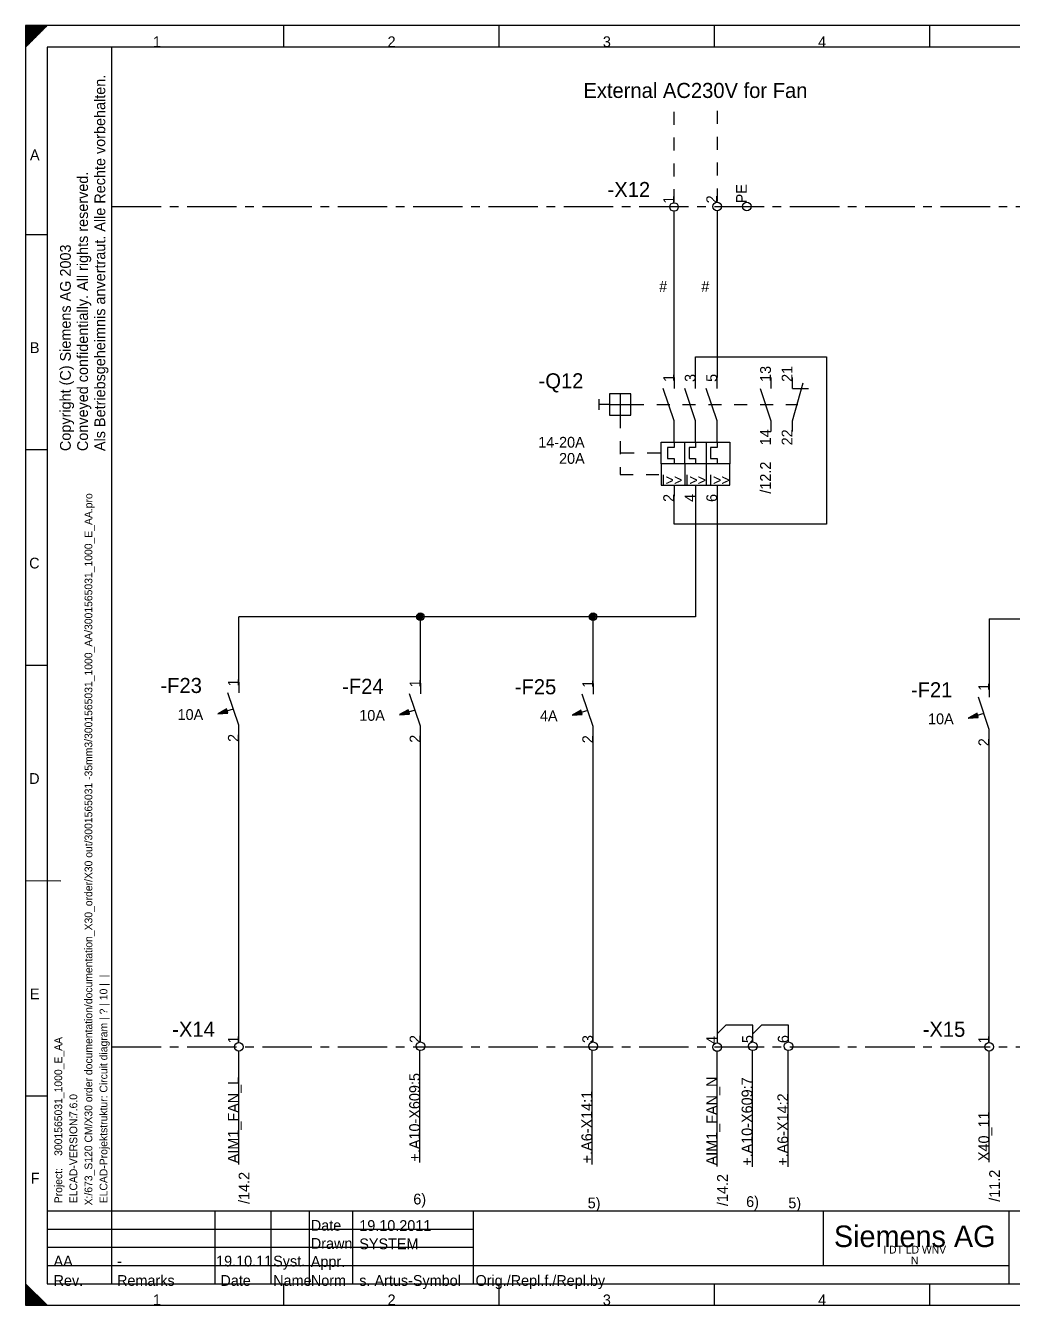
# Model space of a CAD drawing. Extents: x 0 to 420, y 0 to 297.
# Drawn here: x 0 to 229.4, y 0 to 297 of the extents above; entities that cross this region are included whole.
import ezdxf
from ezdxf.enums import TextEntityAlignment as Align

# ---------------------------------------------------------------- set-up
doc = ezdxf.new("R2010")
doc.units = 0
doc.header["$MEASUREMENT"] = 0
for name, pattern in [('LTY1', [0]), ('LTY4', [6, 3, -3]), ('LTY6', [17.5, 11.5, -2, 2, -2])]:
    doc.linetypes.add(name, pattern=pattern)
for name, color, linetype in [('GRAFIK', 7, 'LTY1'), ('PEN1', 7, 'LTY1'), ('PEN2', 7, 'LTY1'), ('PEN3', 7, 'LTY1'), ('PEN4', 7, 'LTY1'), ('PEN5', 7, 'LTY1'), ('PEN6', 7, 'LTY1'), ('SF', 7, 'LTY1'), ('SYMBOL', 7, 'LTY1')]:
    doc.layers.add(name, color=color, linetype=linetype)
doc.styles.add('NORMSCHRIFT', font='normwin')

# ---------------------------------------------------------------- blocks, each defined once
blk = doc.blocks.new('CD_FORM_AUD3')
at = {"layer": 'PEN1', "linetype": 'LTY1'}
for p, q in [((0, 297), (0, 0)), ((420, 297), (0, 297)), ((0, 297), (0, 292)), ((0, 292), (5, 297)), ((5, 297), (0, 297)), ((0, 297), (5, 297)), ((0, 296.95), (4.95, 296.95)), ((0, 296.9), (4.9, 296.9)), ((0, 296.85), (4.85, 296.85)), ((0, 296.8), (4.8, 296.8)), ((0, 296.75), (4.75, 296.75)), ((0, 296.7), (4.7, 296.7)), ((0, 296.65), (4.65, 296.65)), ((0, 296.6), (4.6, 296.6)), ((0, 296.55), (4.55, 296.55)), ((0, 296.5), (4.5, 296.5)), ((0, 296.45), (4.45, 296.45)), ((0, 296.4), (4.4, 296.4)), ((0, 296.35), (4.35, 296.35)), ((0, 296.3), (4.3, 296.3)), ((0, 296.25), (4.25, 296.25)), ((0, 296.2), (4.2, 296.2)), ((0, 296.15), (4.15, 296.15)), ((0, 296.1), (4.1, 296.1)), ((0, 296.05), (4.05, 296.05)), ((0, 296), (4, 296)), ((0, 295.95), (3.95, 295.95)), ((0, 295.9), (3.9, 295.9)), ((0, 295.85), (3.85, 295.85)), ((0, 295.8), (3.8, 295.8)), ((0, 295.75), (3.75, 295.75)), ((0, 295.7), (3.7, 295.7)), ((0, 295.65), (3.65, 295.65)), ((0, 295.6), (3.6, 295.6)), ((0, 295.55), (3.55, 295.55)), ((0, 295.5), (3.5, 295.5)), ((0, 295.45), (3.45, 295.45)), ((0, 295.4), (3.4, 295.4)), ((0, 295.35), (3.35, 295.35)), ((0, 295.3), (3.3, 295.3)), ((0, 295.25), (3.25, 295.25)), ((0, 295.2), (3.2, 295.2)), ((0, 295.15), (3.15, 295.15)), ((0, 295.1), (3.1, 295.1)), ((0, 295.05), (3.05, 295.05)), ((0, 295), (3, 295)), ((0, 294.95), (2.95, 294.95)), ((0, 294.9), (2.9, 294.9)), ((0, 294.85), (2.85, 294.85)), ((0, 294.8), (2.8, 294.8)), ((0, 294.75), (2.75, 294.75)), ((0, 294.7), (2.7, 294.7)), ((0, 294.65), (2.65, 294.65)), ((0, 294.6), (2.6, 294.6)), ((0, 294.55), (2.55, 294.55)), ((0, 294.5), (2.5, 294.5)), ((0, 294.45), (2.45, 294.45)), ((0, 294.4), (2.4, 294.4)), ((0, 294.35), (2.35, 294.35)), ((0, 294.3), (2.3, 294.3)), ((0, 294.25), (2.25, 294.25)), ((0, 294.2), (2.2, 294.2)), ((0, 294.15), (2.15, 294.15)), ((0, 294.1), (2.1, 294.1)), ((0, 294.05), (2.05, 294.05)), ((0, 294), (2, 294)), ((0, 293.95), (1.95, 293.95)), ((0, 293.9), (1.9, 293.9)), ((0, 293.85), (1.85, 293.85)), ((0, 293.8), (1.8, 293.8)), ((0, 293.75), (1.75, 293.75)), ((0, 293.7), (1.7, 293.7)), ((0, 293.65), (1.65, 293.65)), ((0, 293.6), (1.6, 293.6)), ((0, 293.55), (1.55, 293.55)), ((0, 293.5), (1.5, 293.5)), ((0, 293.45), (1.45, 293.45)), ((0, 293.4), (1.4, 293.4)), ((0, 293.35), (1.35, 293.35)), ((0, 293.3), (1.3, 293.3)), ((0, 293.25), (1.25, 293.25)), ((0, 293.2), (1.2, 293.2)), ((0, 293.15), (1.15, 293.15)), ((0, 293.1), (1.1, 293.1)), ((0, 293.05), (1.05, 293.05)), ((0, 293), (1, 293)), ((0, 292.95), (0.95, 292.95)), ((0, 292.9), (0.9, 292.9)), ((0, 292.85), (0.85, 292.85)), ((0, 292.8), (0.8, 292.8)), ((0, 292.75), (0.75, 292.75)), ((0, 292.7), (0.7, 292.7)), ((0, 292.65), (0.65, 292.65)), ((0, 292.6), (0.6, 292.6)), ((0, 292.55), (0.55, 292.55)), ((0, 292.5), (0.5, 292.5)), ((0, 292.45), (0.45, 292.45)), ((0, 292.4), (0.4, 292.4)), ((0, 292.35), (0.35, 292.35)), ((0, 292.3), (0.3, 292.3)), ((0, 292.25), (0.25, 292.25)), ((0, 292.2), (0.2, 292.2)), ((0, 292.15), (0.15, 292.15)), ((0, 292.1), (0.1, 292.1)), ((0, 292.05), (0.05, 292.05)), ((5, 0), (0, 5)), ((0, 5), (0, 0)), ((0, 4.95), (0.05, 4.95)), ((0, 4.9), (0.1, 4.9)), ((0, 4.85), (0.15, 4.85)), ((0, 4.8), (0.2, 4.8)), ((0, 4.75), (0.25, 4.75)), ((0, 4.7), (0.3, 4.7)), ((0, 4.65), (0.35, 4.65)), ((0, 4.6), (0.4, 4.6)), ((0, 4.55), (0.45, 4.55)), ((0, 4.5), (0.5, 4.5)), ((0, 4.45), (0.55, 4.45)), ((0, 4.4), (0.6, 4.4)), ((0, 4.35), (0.65, 4.35)), ((0, 4.3), (0.7, 4.3)), ((0, 4.25), (0.75, 4.25)), ((0, 4.2), (0.8, 4.2)), ((0, 4.15), (0.85, 4.15)), ((0, 4.1), (0.9, 4.1)), ((0, 4.05), (0.95, 4.05)), ((0, 4), (1, 4)), ((0, 3.95), (1.05, 3.95)), ((0, 3.9), (1.1, 3.9)), ((0, 3.85), (1.15, 3.85)), ((0, 3.8), (1.2, 3.8)), ((0, 3.75), (1.25, 3.75)), ((0, 3.7), (1.3, 3.7)), ((0, 3.65), (1.35, 3.65)), ((0, 3.6), (1.4, 3.6)), ((0, 3.55), (1.45, 3.55)), ((0, 3.5), (1.5, 3.5)), ((0, 3.45), (1.55, 3.45)), ((0, 3.4), (1.6, 3.4)), ((0, 3.35), (1.65, 3.35)), ((0, 3.3), (1.7, 3.3)), ((0, 3.25), (1.75, 3.25)), ((0, 3.2), (1.8, 3.2)), ((0, 3.15), (1.85, 3.15)), ((0, 3.1), (1.9, 3.1)), ((0, 3.05), (1.95, 3.05)), ((0, 3), (2, 3)), ((0, 2.95), (2.05, 2.95)), ((0, 2.9), (2.1, 2.9)), ((0, 2.85), (2.15, 2.85)), ((0, 2.8), (2.2, 2.8)), ((0, 2.75), (2.25, 2.75)), ((0, 2.7), (2.3, 2.7)), ((0, 2.65), (2.35, 2.65)), ((0, 2.6), (2.4, 2.6)), ((0, 2.55), (2.45, 2.55)), ((0, 2.5), (2.5, 2.5)), ((0, 2.45), (2.55, 2.45)), ((0, 2.4), (2.6, 2.4)), ((0, 2.35), (2.65, 2.35)), ((0, 2.3), (2.7, 2.3)), ((0, 2.25), (2.75, 2.25)), ((0, 2.2), (2.8, 2.2)), ((0, 2.15), (2.85, 2.15)), ((0, 2.1), (2.9, 2.1)), ((0, 2.05), (2.95, 2.05)), ((0, 2), (3, 2)), ((0, 1.95), (3.05, 1.95)), ((0, 1.9), (3.1, 1.9)), ((0, 1.85), (3.15, 1.85)), ((0, 1.8), (3.2, 1.8)), ((0, 1.75), (3.25, 1.75)), ((0, 1.7), (3.3, 1.7)), ((0, 1.65), (3.35, 1.65)), ((0, 1.6), (3.4, 1.6)), ((0, 1.55), (3.45, 1.55)), ((0, 1.5), (3.5, 1.5)), ((0, 1.45), (3.55, 1.45)), ((0, 1.4), (3.6, 1.4)), ((0, 1.35), (3.65, 1.35)), ((0, 1.3), (3.7, 1.3)), ((0, 1.25), (3.75, 1.25)), ((0, 1.2), (3.8, 1.2)), ((0, 1.15), (3.85, 1.15)), ((0, 1.1), (3.9, 1.1)), ((0, 1.05), (3.95, 1.05)), ((0, 1), (4, 1)), ((0, 0.95), (4.05, 0.95)), ((0, 0.9), (4.1, 0.9)), ((0, 0.85), (4.15, 0.85)), ((0, 0.8), (4.2, 0.8)), ((0, 0.75), (4.25, 0.75)), ((0, 0.7), (4.3, 0.7)), ((0, 0.65), (4.35, 0.65)), ((0, 0.6), (4.4, 0.6)), ((0, 0.55), (4.45, 0.55)), ((0, 0.5), (4.5, 0.5)), ((0, 0.45), (4.55, 0.45)), ((0, 0.4), (4.6, 0.4)), ((0, 0.35), (4.65, 0.35)), ((0, 0.3), (4.7, 0.3)), ((0, 0.25), (4.75, 0.25)), ((0, 0.2), (4.8, 0.2)), ((0, 0.15), (4.85, 0.15)), ((0, 0.1), (4.9, 0.1)), ((0, 0.05), (4.95, 0.05)), ((0, 0), (420, 0)), ((0, 0), (5, 0))]:
    blk.add_line(p, q, dxfattribs=at)
at = {"layer": 'PEN5', "linetype": 'LTY1'}
for p, q in [((415, 292), (5, 292)), ((5, 292), (5, 5)), ((20, 21.9), (20, 292)), ((5, 21.9), (415, 21.9)), ((5, 5), (415, 5))]:
    blk.add_line(p, q, dxfattribs=at)
at = {"layer": 'PEN6', "linetype": 'LTY1'}
for p, q in [((60, 292), (60, 297)), ((110, 292), (110, 297)), ((160, 292), (160, 297)), ((210, 292), (210, 297)), ((5, 248.4), (0, 248.4)), ((5, 198.5), (0, 198.5)), ((5, 148.5), (0, 148.5)), ((8.2, 98.4), (0, 98.5)), ((5, 48.5), (0, 48.5)), ((20, 5), (20, 21.9)), ((44, 5), (44, 21.9)), ((57, 5), (57, 21.9)), ((65.9, 21.9), (65.9, 5)), ((76, 5), (76, 21.9)), ((103.95, 21.9), (103.95, 5)), ((185.2, 21.9), (185.2, 9.25)), ((228.35, 21.9), (228.35, 5)), ((5, 17.68), (103.92, 17.68)), ((5, 13.45), (103.92, 13.45)), ((5, 9.2), (228.35, 9.2)), ((60, 0), (60, 5)), ((110, 0), (110, 5)), ((160, 0), (160, 5)), ((210, 0), (210, 5))]:
    blk.add_line(p, q, dxfattribs=at)
at = {"layer": 'PEN2', "style": 'NORMSCHRIFT'}
for s, p in [('1', (30.5, 292)), ('2', (85, 292)), ('3', (135, 292)), ('4', (185, 292)), ('1', (30.5, 0)), ('2', (85, 0)), ('3', (135, 0)), ('4', (185, 0))]:
    blk.add_text(s, height=2.5, dxfattribs=at).set_placement(p, align=Align.CENTER)
for s, p in [('Als Betriebsgeheimnis anvertraut. Alle Rechte vorbehalten.', (18.5, 198.25)), ('Conveyed confidentially. All rights reserved.', (14.5, 198.25))]:
    blk.add_text(s, height=2.5, rotation=90, dxfattribs=at).set_placement(p)
for s, p in [('A', (3.25, 265.75)), ('B', (3.25, 221)), ('C', (3.25, 171)), ('D', (3.25, 121)), ('E', (3.25, 71)), ('F', (3.25, 28.25))]:
    blk.add_text(s, height=2.5, dxfattribs=at).set_placement(p, align=Align.RIGHT)
for s, p in [('Date', (66.25, 17.3)), ('Drawn', (66.25, 13.1)), ('Appr.', (66.25, 8.9)), ('Rev.', (6.5, 4.5)), ('Remarks', (21.25, 4.5)), ('Date', (45.25, 4.5)), ('Name', (57.5, 4.5)), ('Norm', (66.25, 4.5))]:
    blk.add_text(s, height=2.5, dxfattribs=at).set_placement(p)
at = {"layer": 'PEN2', "style": 'NORMSCHRIFT', "flags": 8}
blk.add_attdef('CODE_178', (10.5, 198.25), '', height=2.5, rotation=90, dxfattribs=at)
for tag, p in [('CODE_520', (6.5, 17.25)), ('CODE_521', (21.25, 17.25)), ('CODE_522', (44.25, 17.25)), ('CODE_523', (57.5, 17.25)), ('CODE_170', (77.5, 17.25)), ('CODE_67', (106.75, 17.25)), ('CODE_66', (231.25, 17.25)), ('CODE_505', (299.25, 17.2)), ('CODE_1003', (370, 17.25)), ('CODE_1003', (398.15, 17.2)), ('CODE_524', (6.5, 13)), ('CODE_525', (21.25, 13)), ('CODE_526', (44.25, 13)), ('CODE_527', (57.5, 13)), ('CODE_171', (77.5, 13)), ('CODE_175', (106.75, 13)), ('CODE_65', (231.25, 13)), ('CODE_506', (299.25, 13.2)), ('CODE_1003', (369.95, 13)), ('CODE_528', (6.5, 9)), ('CODE_529', (21.25, 9)), ('CODE_530', (44.25, 9)), ('CODE_531', (57.5, 9)), ('CODE_172', (77.5, 9)), ('CODE_176', (106.75, 9)), ('CODE_166', (231.25, 9)), ('CODE_532', (297.75, 8.5)), ('CODE_534', (307.75, 8.5)), ('CODE_536', (321.75, 8.5)), ('CODE_68', (337.25, 6.5)), ('CODE_62', (408.25, 9)), ('CODE_70', (408.25, 9)), ('CODE_173', (77.5, 4.5)), ('CODE_73', (104.5, 4.5)), ('CODE_533', (297.75, 4.5)), ('CODE_535', (307.75, 4.5)), ('CODE_537', (321.75, 4.5))]:
    blk.add_attdef(tag, p, '', height=2.5, dxfattribs=at)
for tag, p in [('CODE_554', (362.8, 17.2)), ('CODE_507', (316, 6.5))]:
    blk.add_attdef(tag, text='', height=2.5, dxfattribs=at).set_placement(p, align=Align.CENTER)
for tag, p in [('CODE_1003', (396.75, 17.2)), ('CODE_1003', (396.75, 13)), ('CODE_512', (294.25, 6.7)), ('CODE_71', (407.75, 4.5))]:
    blk.add_attdef(tag, text='', height=2.5, dxfattribs=at).set_placement(p, align=Align.RIGHT)
at = {"layer": 'PEN4', "style": 'NORMSCHRIFT'}
for s, p in [('ELCAD-VERSION:', (12, 23.68)), ('Project:', (8.5, 23.68))]:
    blk.add_text(s, height=1.8, rotation=90, dxfattribs=at).set_placement(p)
at = {"layer": 'PEN4', "style": 'NORMSCHRIFT', "flags": 8}
for tag, p, height in [('CODE_400', (367.2, 278), 2), ('CODE_401', (367.2, 274.5), 2), ('CODE_402', (367.2, 271), 2), ('CODE_403', (367.2, 267.5), 2), ('CODE_404', (367.2, 264), 2), ('CODE_405', (367.2, 260.5), 2), ('CODE_406', (367.2, 257), 2), ('CODE_407', (367.2, 253.5), 2), ('CODE_408', (367.2, 250), 2), ('CODE_409', (367.2, 246.5), 2), ('CODE_410', (367.2, 243), 2), ('CODE_411', (367.2, 239.5), 2), ('CODE_412', (367.2, 236), 2), ('CODE_413', (367.2, 232.5), 2), ('CODE_414', (367.2, 229), 2), ('CODE_415', (367.2, 225.5), 2), ('CODE_416', (367.2, 222), 2), ('CODE_417', (367.2, 218.5), 2), ('CODE_418', (367.2, 215), 2), ('CODE_419', (367.2, 211.5), 2), ('CODE_420', (367.2, 208), 2), ('CODE_421', (367.2, 204.5), 2), ('CODE_422', (367.2, 201), 2), ('CODE_423', (367.2, 197.5), 2), ('CODE_424', (367.2, 194), 2), ('CODE_425', (367.2, 190.5), 2), ('CODE_426', (367.2, 187), 2), ('CODE_427', (367.2, 183.5), 2), ('CODE_428', (367.2, 180), 2), ('CODE_429', (367.2, 176.5), 2), ('CODE_430', (367.7, 165), 2), ('CODE_431', (367.7, 161.5), 2), ('CODE_432', (367.7, 158), 2), ('CODE_433', (367.7, 154.5), 2), ('CODE_434', (367.7, 151), 2), ('CODE_435', (367.7, 147.5), 2), ('CODE_436', (367.7, 144), 2), ('CODE_437', (367.7, 140.5), 2), ('CODE_438', (367.7, 137), 2), ('CODE_439', (367.7, 133.5), 2), ('CODE_440', (367.7, 130), 2), ('CODE_441', (367.7, 126.5), 2), ('CODE_442', (367.7, 123), 2), ('CODE_443', (367.7, 119.5), 2), ('CODE_444', (367.7, 116), 2), ('CODE_445', (367.7, 112.5), 2), ('CODE_446', (367.7, 109), 2), ('CODE_447', (367.7, 105.5), 2), ('CODE_448', (367.7, 102), 2), ('CODE_449', (367.7, 98.5), 2), ('CODE_450', (367.7, 95), 2), ('CODE_451', (367.7, 91.5), 2), ('CODE_452', (367.7, 88), 2), ('CODE_453', (367.7, 84.5), 2), ('CODE_454', (367.7, 81), 2), ('CODE_455', (367.7, 77.5), 2), ('CODE_456', (367.7, 74), 2), ('CODE_457', (367.7, 70.5), 2), ('CODE_458', (367.7, 67), 2), ('CODE_459', (367.7, 63.5), 2), ('CODE_460', (371.7, 55), 2), ('CODE_461', (371.7, 51.5), 2), ('CODE_462', (371.7, 48), 2), ('CODE_463', (371.7, 44.5), 2), ('CODE_464', (371.7, 41), 2), ('CODE_465', (371.7, 36.5), 2), ('CODE_466', (371.7, 33), 2), ('CODE_467', (371.7, 29.5), 2), ('CODE_468', (371.7, 26), 2), ('CODE_469', (371.7, 22.5), 2), ('CODE_76', (231.18, 5.2), 1.8), ('CODE_180', (262.68, 5.2), 1.8)]:
    blk.add_attdef(tag, p, '', height=height, dxfattribs=at)
for tag, p in [('CODE_189', (12, 43.67)), ('CODE_179', (8.5, 34.67)), ('CODE_2407', (15.5, 23.18)), ('CODE_64', (19, 23.68)), ('CODE_60', (19, 23.68)), ('CODE_63', (19, 23.68)), ('CODE_61', (19, 23.68)), ('CODE_57', (19, 23.68))]:
    blk.add_attdef(tag, p, '', height=1.8, rotation=90, dxfattribs=at)
for tag in ['CODE_190', 'CODE_372', 'CODE_373', 'CODE_39']:
    blk.add_attdef(tag, text='', height=2, dxfattribs=at).set_placement((364.4, 22.5), align=Align.RIGHT)
for tag, p in [('CODE_508', (206.5, 12)), ('CODE_509', (206.5, 9.5))]:
    blk.add_attdef(tag, text='', height=1.8, dxfattribs=at).set_placement(p, align=Align.CENTER)
blk = doc.blocks.new('FB-SIE1')
at = {"layer": 'PEN3', "style": 'NORMSCHRIFT'}
blk.add_text('Siemens AG', height=5, dxfattribs=at).set_placement((0, -5), align=Align.CENTER)
blk = doc.blocks.new('FBAUD-MD')
at = {"layer": 'PEN1', "linetype": 'LTY6'}
for p, q in [((20, 255), (365, 255)), ((20, 60), (365, 60))]:
    blk.add_line(p, q, dxfattribs=at)
blk = doc.blocks.new('CD_X_4')
at = {"layer": 'PEN1', "linetype": 'LTY1'}
blk.add_circle((0, 0), 1, dxfattribs=at)
at = {"layer": 'PEN1', "style": 'NORMSCHRIFT', "flags": 8}
for tag in ['CODE_4', 'CODE_1', 'CODE_2']:
    blk.add_attdef(tag, text='', height=3.5, dxfattribs=at).set_placement((-5.55, 2.3), align=Align.RIGHT)
at = {"layer": 'PEN2', "style": 'NORMSCHRIFT', "flags": 8}
blk.add_attdef('CODE_21', (0, 0.75), '', height=2.5, rotation=90, dxfattribs=at)
blk.add_attdef('CODE_3', text='', height=2.5, dxfattribs=at).set_placement((-5.25, -0.6), align=Align.RIGHT)
blk = doc.blocks.new('CD_X_4_N')
at = {"layer": 'PEN1', "linetype": 'LTY1'}
blk.add_circle((0, 0), 1, dxfattribs=at)
at = {"layer": 'PEN2', "style": 'NORMSCHRIFT', "flags": 8}
blk.add_attdef('CODE_21', (0, 0.75), '', height=2.5, rotation=90, dxfattribs=at)
blk = doc.blocks.new('CD_Q_M3_11')
at = {"layer": 'PEN1', "linetype": 'LTY1'}
for p, q in [((0, 0), (0, -2.5)), ((5, -2.5), (5, 0)), ((10, -2.5), (10, 0)), ((0, -10), (-2.5, -2.5)), ((5, -10), (2.5, -2.5)), ((10, -10), (7.5, -2.5)), ((-17.5, -5), (-17.5, -7.5)), ((-10, -3.75), (-15, -3.75)), ((-15, -3.75), (-15, -8.75)), ((-12.5, -3.75), (-12.5, -8.75)), ((-10, -8.75), (-10, -3.75)), ((-15, -6.25), (-17.5, -6.25)), ((-15, -6.25), (-10, -6.25)), ((-15, -8.75), (-10, -8.75)), ((0, -15), (0, -10)), ((5, -15), (5, -10)), ((10, -15), (10, -10)), ((10, -15), (10, -10)), ((-3, -15), (13, -15)), ((-3, -20), (-3, -15)), ((0, -16.25), (-1.5, -16.25)), ((-1.5, -16.25), (-1.5, -18.75)), ((0, -15), (0, -16.25)), ((2.5, -20), (2.5, -15)), ((5, -16.25), (3.5, -16.25)), ((3.5, -16.25), (3.5, -18.75)), ((5, -15), (5, -16.25)), ((7.5, -15), (7.5, -20)), ((10, -16.25), (8.5, -16.25)), ((8.5, -16.25), (8.5, -18.75)), ((10, -15), (10, -16.25)), ((13, -15), (13, -20)), ((13, -20), (-3, -20)), ((-3, -20), (-3, -25)), ((-1.5, -18.75), (0, -18.75)), ((0, -18.75), (0, -20)), ((2.5, -20), (2.5, -25)), ((3.5, -18.75), (5, -18.75)), ((5, -18.75), (5, -20)), ((7.5, -20), (7.5, -25)), ((8.5, -18.75), (10, -18.75)), ((10, -18.75), (10, -20)), ((13, -25), (13, -20)), ((-3, -25), (13, -25)), ((0, -25), (0, -27.5)), ((5, -25), (5, -27.5)), ((10, -25), (10, -27.5))]:
    blk.add_line(p, q, dxfattribs=at)
at = {"layer": 'PEN1', "linetype": 'LTY4'}
for p, q in [((-12.5, -8.75), (-12.5, -22.5)), ((-3.25, -17.5), (-12.5, -17.5)), ((-12.5, -22.5), (-3.25, -22.5))]:
    blk.add_line(p, q, dxfattribs=at)
at = {"layer": 'PEN1', "style": 'NORMSCHRIFT', "flags": 8}
for tag in ['CODE_4', 'CODE_1', 'CODE_2']:
    blk.add_attdef(tag, text='', height=3.5, dxfattribs=at).set_placement((-21.05, -2.5), align=Align.RIGHT)
at = {"layer": 'PEN2', "style": 'NORMSCHRIFT'}
for p in [(-0.5, -25), (5, -25), (10.5, -25)]:
    blk.add_text('I>>', height=2.5, dxfattribs=at).set_placement(p, align=Align.CENTER)
at = {"layer": 'PEN2', "style": 'NORMSCHRIFT', "flags": 8}
for tag, p in [('CODE_21', (0, -1)), ('CODE_21', (5, -1)), ('CODE_21', (10, -1)), ('CODE_51', (22.5, -1)), ('CODE_51', (27.5, -1))]:
    blk.add_attdef(tag, p, '', height=2.5, rotation=90, dxfattribs=at)
for tag, p in [('CODE_31', (-20.75, -16.25)), ('CODE_3', (-20.75, -20)), ('CODE_40', (-20.75, -25))]:
    blk.add_attdef(tag, text='', height=2.5, dxfattribs=at).set_placement(p, align=Align.RIGHT)
for tag, p in [('CODE_51', (22.5, -12)), ('CODE_51', (27.5, -12)), ('CODE_10', (22.5, -19.5)), ('CODE_10', (27.5, -19.5)), ('CODE_21', (0, -27)), ('CODE_21', (5, -27)), ('CODE_21', (10, -27))]:
    blk.add_attdef(tag, text='', height=2.5, rotation=90, dxfattribs=at).set_placement(p, align=Align.RIGHT)
blk = doc.blocks.new('CD_F_I1')
at = {"layer": 'PEN1', "linetype": 'LTY1'}
for p, q in [((0, 0), (0, -2.5)), ((0, -10), (-2.5, -2.5)), ((-2.825, -6.2), (-4.825, -7.325)), ((-1.25, -6.25), (-4.825, -7.325)), ((-2.675, -6.675), (-4.825, -7.325)), ((-4.825, -7.325), (-2.525, -7.15)), ((-2.7, -6.575), (-4.425, -7.1)), ((-2.65, -6.775), (-4.375, -7.3)), ((-2.725, -6.475), (-4.025, -6.875)), ((-2.625, -6.875), (-3.9, -7.25)), ((-2.75, -6.4), (-3.625, -6.65)), ((-2.575, -6.975), (-3.45, -7.225)), ((-2.8, -6.3), (-3.225, -6.425)), ((-2.55, -7.05), (-2.975, -7.2)), ((-2.525, -7.15), (-2.825, -6.2)), ((0, -12.5), (0, -10))]:
    blk.add_line(p, q, dxfattribs=at)
at = {"layer": 'PEN1', "style": 'NORMSCHRIFT', "flags": 8}
for tag in ['CODE_4', 'CODE_1', 'CODE_2']:
    blk.add_attdef(tag, text='', height=3.5, dxfattribs=at).set_placement((-8.55, -2.5), align=Align.RIGHT)
at = {"layer": 'PEN2', "style": 'NORMSCHRIFT', "flags": 8}
blk.add_attdef('CODE_21', (0, -1), '', height=2.5, rotation=90, dxfattribs=at)
for tag, p in [('CODE_31', (-8.25, -8.75)), ('CODE_3', (-8.25, -12.5)), ('CODE_40', (-8.25, -16.5))]:
    blk.add_attdef(tag, text='', height=2.5, dxfattribs=at).set_placement(p, align=Align.RIGHT)
blk.add_attdef('CODE_21', text='', height=2.5, rotation=90, dxfattribs=at).set_placement((0, -12), align=Align.RIGHT)
blk = doc.blocks.new('CD_POT_W1D')
at = {"layer": 'PEN2', "style": 'NORMSCHRIFT', "flags": 8}
blk.add_attdef('CODE_4', (0, 0.25), '', height=2.5, rotation=90, dxfattribs=at)
blk.add_attdef('CODE_10', text='', height=2.5, rotation=90, dxfattribs=at).set_placement((2.5, -1.75), align=Align.RIGHT)

msp = doc.modelspace()

# ---------------------------------------------------------------- linework, layer by layer
at = {"layer": 'PEN1', "linetype": 'LTY4'}
for p, q in [((150.6, 256), (150.6, 278.9)), ((160.7, 256.2), (160.7, 279.1)), ((140.6, 209.05), (179.35, 209.05))]:
    msp.add_line(p, q, dxfattribs=at)
at = {"layer": 'PEN1', "linetype": 'LTY1'}
for p, q in [((150.6, 215.3), (150.6, 253.9)), ((160.6, 254), (160.6, 215.3)), ((155.6, 215.3), (155.6, 220.1)), ((155.6, 220.1), (186, 220.1)), ((186, 220.1), (186, 181.3)), ((173.1, 215.3), (173.1, 212.8)), ((178.1, 212.8), (178.1, 215.3)), ((178.1, 205.3), (180.6, 214.05)), ((170.6, 212.8), (173.1, 205.3)), ((178.1, 212.8), (181.85, 212.8)), ((173.1, 205.3), (173.1, 202.8)), ((178.1, 202.8), (178.1, 205.3)), ((150.6, 181.3), (150.6, 187.8)), ((155.6, 187.8), (155.6, 159.8)), ((160.6, 187.8), (160.6, 65)), ((186, 181.3), (150.6, 181.3)), ((91.7, 159.8), (49.5, 159.8)), ((49.5, 144.6), (49.5, 159.8)), ((91.7, 144.4), (91.7, 159.8)), ((131.8, 159.8), (91.7, 159.8)), ((155.6, 159.8), (131.8, 159.8)), ((131.8, 144.3), (131.8, 159.8)), ((223.8, 159.3), (223.8, 143.6)), ((223.8, 159.3), (264.9, 159.3)), ((46.65, 138.375), (44.65, 137.25)), ((48.25, 138.35), (44.65, 137.25)), ((46.8, 137.9), (44.65, 137.25)), ((44.65, 137.25), (46.95, 137.425)), ((46.775, 138), (45.05, 137.475)), ((46.825, 137.8), (45.1, 137.275)), ((46.75, 138.1), (45.45, 137.7)), ((46.85, 137.7), (45.575, 137.325)), ((46.725, 138.175), (45.85, 137.925)), ((46.9, 137.6), (46.025, 137.35)), ((46.675, 138.275), (46.25, 138.15)), ((46.925, 137.525), (46.5, 137.375)), ((46.95, 137.425), (46.65, 138.375)), ((88.85, 138.175), (86.85, 137.05)), ((90.45, 138.15), (86.85, 137.05)), ((89, 137.7), (86.85, 137.05)), ((86.85, 137.05), (89.15, 137.225)), ((88.975, 137.8), (87.25, 137.275)), ((89.025, 137.6), (87.3, 137.075)), ((88.95, 137.9), (87.65, 137.5)), ((89.05, 137.5), (87.775, 137.125)), ((88.925, 137.975), (88.05, 137.725)), ((89.1, 137.4), (88.225, 137.15)), ((88.875, 138.075), (88.45, 137.95)), ((89.125, 137.325), (88.7, 137.175)), ((89.15, 137.225), (88.85, 138.175)), ((128.95, 138.075), (126.95, 136.95)), ((130.55, 138.05), (126.95, 136.95)), ((129.1, 137.6), (126.95, 136.95)), ((126.95, 136.95), (129.25, 137.125)), ((129.075, 137.7), (127.35, 137.175)), ((129.125, 137.5), (127.4, 136.975)), ((129.05, 137.8), (127.75, 137.4)), ((129.15, 137.4), (127.875, 137.025)), ((129.025, 137.875), (128.15, 137.625)), ((129.2, 137.3), (128.325, 137.05)), ((128.975, 137.975), (128.55, 137.85)), ((129.225, 137.225), (128.8, 137.075)), ((129.25, 137.125), (128.95, 138.075)), ((220.95, 137.375), (218.95, 136.25)), ((222.55, 137.35), (218.95, 136.25)), ((221.1, 136.9), (218.95, 136.25)), ((221.075, 137), (219.35, 136.475)), ((221.125, 136.8), (219.4, 136.275)), ((221.05, 137.1), (219.75, 136.7)), ((221.15, 136.7), (219.875, 136.325)), ((221.025, 137.175), (220.15, 136.925)), ((220.975, 137.275), (220.55, 137.15)), ((221.25, 136.425), (220.95, 137.375)), ((218.95, 136.25), (221.25, 136.425)), ((221.2, 136.6), (220.325, 136.35)), ((221.225, 136.525), (220.8, 136.375)), ((49.5, 61), (49.5, 132.1)), ((91.7, 61.1), (91.7, 131.9)), ((131.8, 131.8), (131.8, 132)), ((131.8, 61.1), (131.8, 131.8)), ((223.8, 61), (223.8, 131.1)), ((160.6, 65), (160.6, 60.9)), ((162.6, 65), (160.6, 63)), ((168.9, 65), (162.6, 65)), ((168.9, 61.1), (168.9, 65)), ((170.9, 65), (168.9, 63)), ((177.2, 65), (170.9, 65)), ((177.2, 61.1), (177.2, 65)), ((49.5, 32.7), (49.5, 59)), ((91.6, 33.1), (91.6, 59.1)), ((131.6, 32.7), (131.6, 59.2)), ((160.6, 58.9), (160.6, 59.1)), ((160.6, 32.2), (160.6, 58.9)), ((168.8, 32.1), (168.8, 59.1)), ((177.1, 32.1), (177.1, 59.1)), ((223.8, 33.2), (223.8, 59))]:
    msp.add_line(p, q, dxfattribs=at)
for centre, radius in [((91.7, 159.8), 0.875), ((91.7, 159.8), 0.875), ((91.7, 159.8), 0.875), ((91.7, 159.8), 0.625), ((91.7, 159.8), 0.625), ((91.7, 159.8), 0.625), ((131.8, 159.8), 0.875), ((131.8, 159.8), 0.625), ((91.7, 159.8), 0.375), ((91.7, 159.8), 0.375), ((91.7, 159.8), 0.375), ((131.8, 159.8), 0.375)]:
    msp.add_circle(centre, radius, dxfattribs=at)

# ---------------------------------------------------------------- block references
at = {"layer": 'GRAFIK'}
for name, p in [('FBAUD-MD', (0, 0)), ('FB-SIE1', (206.5, 18.5))]:
    msp.add_blockref(name, p, dxfattribs=at)
at = {"layer": 'SF'}
ref = msp.add_blockref('CD_FORM_AUD3', (0, 0), dxfattribs=at)
ref.add_attrib('CODE_170', '19.10.2011', (77.5, 17.25), dxfattribs={"layer": 'PEN2', "height": 2.5, "style": 'NORMSCHRIFT', "flags": 8})
ref.add_attrib('CODE_171', 'SYSTEM', (77.5, 13), dxfattribs={"layer": 'PEN2', "height": 2.5, "style": 'NORMSCHRIFT', "flags": 8})
ref.add_attrib('CODE_173', 's. Artus-Symbol', (77.5, 4.5), dxfattribs={"layer": 'PEN2', "height": 2.5, "style": 'NORMSCHRIFT', "flags": 8})
ref.add_attrib('CODE_179', '3001565031_1000_E_AA', (8.5, 34.675), dxfattribs={"layer": 'PEN4', "height": 1.8, "rotation": 90, "style": 'NORMSCHRIFT', "flags": 8})
ref.add_attrib('CODE_189', '7.6.0', (12, 43.675), dxfattribs={"layer": 'PEN4', "height": 1.8, "rotation": 90, "style": 'NORMSCHRIFT', "flags": 8})
ref.add_attrib('CODE_508', 'I DT LD WNV', dxfattribs={"layer": 'PEN4', "height": 1.8, "style": 'NORMSCHRIFT', "flags": 8}).set_placement((206.5, 12), align=Align.CENTER)
ref.add_attrib('CODE_509', 'N', dxfattribs={"layer": 'PEN4', "height": 1.8, "style": 'NORMSCHRIFT', "flags": 8}).set_placement((206.5, 9.5), align=Align.CENTER)
ref.add_attrib('CODE_528', 'AA', (6.5, 9), dxfattribs={"layer": 'PEN2', "height": 2.5, "style": 'NORMSCHRIFT', "flags": 8})
ref.add_attrib('CODE_529', '-', (21.25, 9), dxfattribs={"layer": 'PEN2', "height": 2.5, "style": 'NORMSCHRIFT', "flags": 8})
ref.add_attrib('CODE_530', '19.10.11', (44.25, 9), dxfattribs={"layer": 'PEN2', "height": 2.5, "style": 'NORMSCHRIFT', "flags": 8})
ref.add_attrib('CODE_531', 'Syst.', (57.5, 9), dxfattribs={"layer": 'PEN2', "height": 2.5, "style": 'NORMSCHRIFT', "flags": 8})
at = {"layer": 'SYMBOL'}
for name, p, values in [('CD_X_4_N', (167.5, 255), {'CODE_21': 'PE'}), ('CD_X_4_N', (160.6, 255), {'CODE_21': '2'}), ('CD_X_4_N', (91.7, 60.1), {'CODE_21': '2'}), ('CD_X_4_N', (131.8, 60.1), {'CODE_21': '3'}), ('CD_X_4_N', (160.6, 59.9), {'CODE_21': '4'}), ('CD_X_4_N', (168.9, 60.1), {'CODE_21': '5'}), ('CD_X_4_N', (177.2, 60.1), {'CODE_21': '6'}), ('CD_POT_W1D', (91.6, 33.1), {'CODE_4': '+.A10-X609:5'}), ('CD_POT_W1D', (49.5, 32.7), {'CODE_4': 'AIM1_FAN_L', 'CODE_10': '/14.2'}), ('CD_POT_W1D', (160.6, 32.2), {'CODE_4': 'AIM1_FAN_N', 'CODE_10': '/14.2'}), ('CD_POT_W1D', (168.8, 32.1), {'CODE_4': '+.A10-X609:7'}), ('CD_POT_W1D', (131.6, 32.7), {'CODE_4': '+.A6-X14:1'}), ('CD_POT_W1D', (177.1, 32.1), {'CODE_4': '+.A6-X14:2'}), ('CD_POT_W1D', (223.8, 33.2), {'CODE_4': 'X40_11', 'CODE_10': '/11.2'})]:
    msp.add_blockref(name, p, dxfattribs=at).add_auto_attribs(values)
ref = msp.add_blockref('CD_X_4', (150.6, 254.9), dxfattribs=at)
ref.add_attrib('CODE_21', '1', (150.6, 255.65), dxfattribs={"layer": 'PEN2', "height": 2.5, "rotation": 90, "style": 'NORMSCHRIFT', "flags": 8})
ref = msp.add_blockref('CD_Q_M3_11', (150.6, 215.3), dxfattribs=at)
ref.add_attrib('CODE_3', '20A', dxfattribs={"layer": 'PEN2', "height": 2.5, "style": 'NORMSCHRIFT', "flags": 8}).set_placement((129.85, 195.3), align=Align.RIGHT)
ref.add_attrib('CODE_31', '14-20A', dxfattribs={"layer": 'PEN2', "height": 2.5, "style": 'NORMSCHRIFT', "flags": 8}).set_placement((129.85, 199.05), align=Align.RIGHT)
ref.add_attrib('CODE_21', '1', (150.6, 214.3), dxfattribs={"layer": 'PEN2', "height": 2.5, "rotation": 90, "style": 'NORMSCHRIFT', "flags": 8})
ref.add_attrib('CODE_21', '2', dxfattribs={"layer": 'PEN2', "height": 2.5, "rotation": 90, "style": 'NORMSCHRIFT', "flags": 8}).set_placement((150.6, 188.3), align=Align.RIGHT)
ref.add_attrib('CODE_21', '3', (155.6, 214.3), dxfattribs={"layer": 'PEN2', "height": 2.5, "rotation": 90, "style": 'NORMSCHRIFT', "flags": 8})
ref.add_attrib('CODE_21', '4', dxfattribs={"layer": 'PEN2', "height": 2.5, "rotation": 90, "style": 'NORMSCHRIFT', "flags": 8}).set_placement((155.6, 188.3), align=Align.RIGHT)
ref.add_attrib('CODE_21', '5', (160.6, 214.3), dxfattribs={"layer": 'PEN2', "height": 2.5, "rotation": 90, "style": 'NORMSCHRIFT', "flags": 8})
ref.add_attrib('CODE_21', '6', dxfattribs={"layer": 'PEN2', "height": 2.5, "rotation": 90, "style": 'NORMSCHRIFT', "flags": 8}).set_placement((160.6, 188.3), align=Align.RIGHT)
ref = msp.add_blockref('CD_F_I1', (49.5, 144.6), dxfattribs=at)
ref.add_attrib('CODE_31', '10A', dxfattribs={"layer": 'PEN2', "height": 2.5, "style": 'NORMSCHRIFT', "flags": 8}).set_placement((41.25, 135.85), align=Align.RIGHT)
ref.add_attrib('CODE_21', '1', (49.5, 143.6), dxfattribs={"layer": 'PEN2', "height": 2.5, "rotation": 90, "style": 'NORMSCHRIFT', "flags": 8})
ref.add_attrib('CODE_21', '2', dxfattribs={"layer": 'PEN2', "height": 2.5, "rotation": 90, "style": 'NORMSCHRIFT', "flags": 8}).set_placement((49.5, 132.6), align=Align.RIGHT)
ref = msp.add_blockref('CD_F_I1', (91.7, 144.4), dxfattribs=at)
ref.add_attrib('CODE_31', '10A', dxfattribs={"layer": 'PEN2', "height": 2.5, "style": 'NORMSCHRIFT', "flags": 8}).set_placement((83.45, 135.65), align=Align.RIGHT)
ref.add_attrib('CODE_21', '1', (91.7, 143.4), dxfattribs={"layer": 'PEN2', "height": 2.5, "rotation": 90, "style": 'NORMSCHRIFT', "flags": 8})
ref.add_attrib('CODE_21', '2', dxfattribs={"layer": 'PEN2', "height": 2.5, "rotation": 90, "style": 'NORMSCHRIFT', "flags": 8}).set_placement((91.7, 132.4), align=Align.RIGHT)
ref = msp.add_blockref('CD_F_I1', (131.8, 144.3), dxfattribs=at)
ref.add_attrib('CODE_31', '4A', dxfattribs={"layer": 'PEN2', "height": 2.5, "style": 'NORMSCHRIFT', "flags": 8}).set_placement((123.55, 135.55), align=Align.RIGHT)
ref.add_attrib('CODE_21', '1', (131.8, 143.3), dxfattribs={"layer": 'PEN2', "height": 2.5, "rotation": 90, "style": 'NORMSCHRIFT', "flags": 8})
ref.add_attrib('CODE_21', '2', dxfattribs={"layer": 'PEN2', "height": 2.5, "rotation": 90, "style": 'NORMSCHRIFT', "flags": 8}).set_placement((131.8, 132.3), align=Align.RIGHT)
ref = msp.add_blockref('CD_F_I1', (223.8, 143.6), dxfattribs=at)
ref.add_attrib('CODE_31', '10A', dxfattribs={"layer": 'PEN2', "height": 2.5, "style": 'NORMSCHRIFT', "flags": 8}).set_placement((215.55, 134.85), align=Align.RIGHT)
ref.add_attrib('CODE_21', '1', (223.8, 142.6), dxfattribs={"layer": 'PEN2', "height": 2.5, "rotation": 90, "style": 'NORMSCHRIFT', "flags": 8})
ref.add_attrib('CODE_21', '2', dxfattribs={"layer": 'PEN2', "height": 2.5, "rotation": 90, "style": 'NORMSCHRIFT', "flags": 8}).set_placement((223.8, 131.6), align=Align.RIGHT)
ref = msp.add_blockref('CD_X_4', (49.5, 60), dxfattribs=at)
ref.add_attrib('CODE_21', '1', (49.5, 60.75), dxfattribs={"layer": 'PEN2', "height": 2.5, "rotation": 90, "style": 'NORMSCHRIFT', "flags": 8})
ref = msp.add_blockref('CD_X_4', (223.8, 60), dxfattribs=at)
ref.add_attrib('CODE_21', '1', (223.8, 60.75), dxfattribs={"layer": 'PEN2', "height": 2.5, "rotation": 90, "style": 'NORMSCHRIFT', "flags": 8})

# ---------------------------------------------------------------- texts
at = {"layer": 'PEN1', "style": 'NORMSCHRIFT'}
msp.add_text('External AC230V for Fan', height=3.5, dxfattribs=at).set_placement((129.55, 280.2))
for s, p in [('-X12', (145.05, 257.2)), ('-Q12', (129.55, 212.8)), ('-F23', (40.95, 142.1)), ('-F24', (83.15, 141.9)), ('-F25', (123.25, 141.8)), ('-F21', (215.25, 141.1)), ('-X14', (43.95, 62.3)), ('-X15', (218.25, 62.3))]:
    msp.add_text(s, height=3.5, dxfattribs=at).set_placement(p, align=Align.RIGHT)
at = {"layer": 'PEN2', "style": 'NORMSCHRIFT'}
for s, p in [('Copyright (C) Siemens AG 2003', (10.5, 198.25)), ('13', (173.1, 214.3)), ('21', (178.1, 214.3))]:
    msp.add_text(s, height=2.5, rotation=90, dxfattribs=at).set_placement(p)
for s, p in [('#', (147.15, 235.2)), ('#', (156.95, 235.2)), ('6)', (90.05, 23.4)), ('5)', (130.55, 22.5)), ('6)', (167.35, 22.8)), ('5)', (177.15, 22.5)), ('Orig./Repl.f./Repl.by  ', (104.5, 4.5))]:
    msp.add_text(s, height=2.5, dxfattribs=at).set_placement(p)
for s, p in [('14', (173.1, 203.3)), ('22', (178.1, 203.3)), ('/12.2', (173.1, 195.8))]:
    msp.add_text(s, height=2.5, rotation=90, dxfattribs=at).set_placement(p, align=Align.RIGHT)
at = {"layer": 'PEN4', "style": 'NORMSCHRIFT'}
for s, p in [('X:/673_S120 CM/X30 order documentation/documentation_X30_order/X30 out/3001565031 -35mm3/3001565031_1000_AA/3001565031_1000_E_AA.pro', (15.5, 23.175)), ('ELCAD-Projektstruktur: Circuit diagram | ? | 10 |  | ', (19, 23.675))]:
    msp.add_text(s, height=1.8, rotation=90, dxfattribs=at).set_placement(p)

doc.saveas('drawing.dxf')
